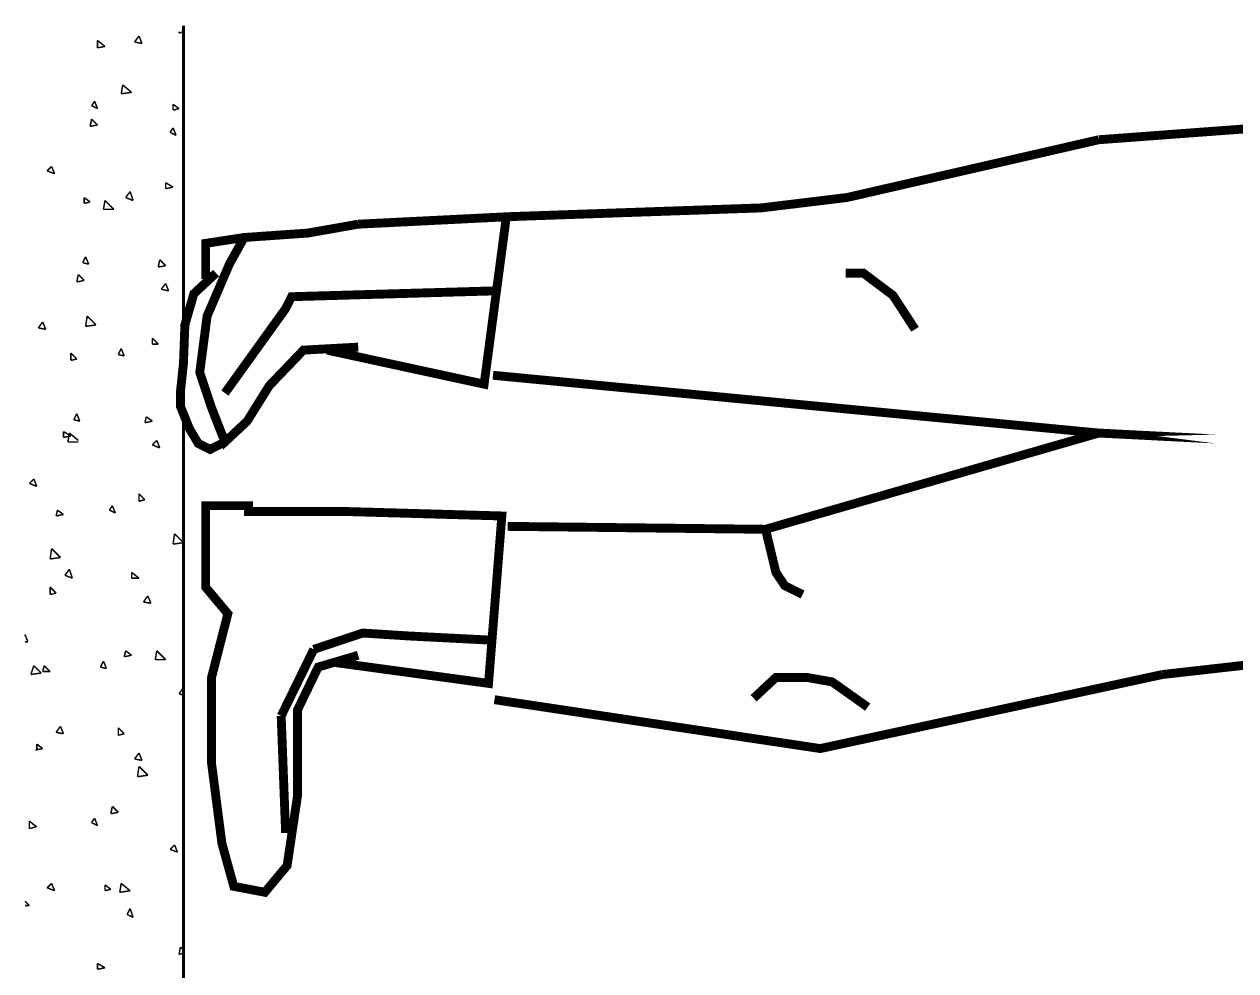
# Model space of a CAD drawing. Extents: x 0.4 to 11.2, y 0.4 to 16.
# Drawn here: x 7.228 to 8.591, y 9.625 to 10.69 of the extents above; entities that cross this region are included whole.
import ezdxf

# ---------------------------------------------------------------- set-up
doc = ezdxf.new("R2010")
doc.units = 0
doc.layers.get('0').update_dxf_attribs({"linetype": 'CONTINUOUS'})

msp = doc.modelspace()

# ---------------------------------------------------------------- linework, layer by layer
at = {"color": 0, "const_width": 0.003333}
msp.add_lwpolyline([(7.40668, 7.58501), (7.40668, 10.6883)], dxfattribs=at)
at = {"color": 3, "const_width": 0.001667}
for points in [[(7.35667, 10.6767), (7.35167, 10.67)], [(7.35667, 10.6767), (7.36003, 10.6683)], [(7.40169, 10.6816), (7.40169, 10.68)], [(7.40169, 10.68), (7.40668, 10.6816)], [(7.31, 10.6717), (7.31836, 10.665)], [(7.31, 10.6717), (7.31, 10.6634)], [(7.31, 10.6634), (7.31836, 10.665)], [(7.35167, 10.67), (7.36003, 10.6683)], [(7.33832, 10.6217), (7.33664, 10.6117)], [(7.33832, 10.6217), (7.34831, 10.6133)], [(7.33664, 10.6117), (7.34831, 10.6133)], [(7.30664, 10.6033), (7.30333, 10.5983)], [(7.30333, 10.5983), (7.31, 10.595)], [(7.30664, 10.6033), (7.31, 10.595)], [(7.39501, 10.6), (7.40169, 10.595)], [(7.39501, 10.6), (7.39501, 10.5933)], [(7.39501, 10.5933), (7.40169, 10.595)], [(7.30333, 10.5833), (7.30165, 10.575)], [(7.30333, 10.5833), (7.31, 10.5767)], [(7.30165, 10.575), (7.31, 10.5767)], [(7.39501, 10.5733), (7.39165, 10.5684)], [(7.39165, 10.5684), (7.39833, 10.565)], [(7.39501, 10.5733), (7.39833, 10.565)], [(7.25836, 10.53), (7.25331, 10.525)], [(7.25331, 10.525), (7.26167, 10.5217)], [(7.25836, 10.53), (7.26167, 10.5217)], [(7.38667, 10.5117), (7.39501, 10.5067)], [(7.38667, 10.5117), (7.38667, 10.505)], [(7.34668, 10.5017), (7.34169, 10.495)], [(7.34668, 10.5017), (7.34999, 10.4916)], [(7.38667, 10.505), (7.39501, 10.5067)], [(7.29497, 10.495), (7.30165, 10.49)], [(7.29497, 10.495), (7.29497, 10.4883)], [(7.29497, 10.4883), (7.30165, 10.49)], [(7.31836, 10.4916), (7.31668, 10.4817)], [(7.31836, 10.4916), (7.32835, 10.4817)], [(7.34169, 10.495), (7.34999, 10.4916)], [(7.31668, 10.4817), (7.32835, 10.4817)], [(7.29665, 10.4283), (7.29335, 10.4217)], [(7.29335, 10.4217), (7.30003, 10.42)], [(7.29665, 10.4283), (7.30003, 10.42)], [(7.37999, 10.425), (7.37831, 10.4167)], [(7.37831, 10.4167), (7.38667, 10.4183)], [(7.37999, 10.425), (7.38667, 10.4183)], [(7.28836, 10.4083), (7.28668, 10.4)], [(7.28668, 10.4), (7.29497, 10.4017)], [(7.28836, 10.4083), (7.29497, 10.4017)], [(7.38667, 10.3983), (7.38167, 10.3917)], [(7.38167, 10.3917), (7.38997, 10.39)], [(7.38667, 10.3983), (7.38997, 10.39)], [(7.29833, 10.3617), (7.29665, 10.35)], [(7.29833, 10.3617), (7.30832, 10.3517)], [(7.24832, 10.355), (7.24333, 10.3483)], [(7.24333, 10.3483), (7.25168, 10.3467)], [(7.24832, 10.355), (7.25168, 10.3467)], [(7.29665, 10.35), (7.30832, 10.3517)], [(7.37169, 10.3366), (7.37831, 10.33)], [(7.37169, 10.3366), (7.37169, 10.33)], [(7.28, 10.32), (7.28668, 10.3133)], [(7.28, 10.32), (7.28, 10.3117)], [(7.33664, 10.325), (7.33333, 10.3184)], [(7.33664, 10.325), (7.34, 10.3167)], [(7.37169, 10.33), (7.37831, 10.33)], [(7.28, 10.3117), (7.28668, 10.3133)], [(7.33333, 10.3184), (7.34, 10.3167)], [(7.28668, 10.2517), (7.28331, 10.245)], [(7.28668, 10.2517), (7.28999, 10.2433)], [(7.28331, 10.245), (7.28999, 10.2433)], [(7.36501, 10.2483), (7.36333, 10.2416)], [(7.36333, 10.2416), (7.37169, 10.2433)], [(7.36501, 10.2483), (7.37169, 10.2433)], [(7.27165, 10.2317), (7.28, 10.2267)], [(7.27165, 10.2317), (7.27165, 10.225)], [(7.27165, 10.225), (7.28, 10.2267)], [(7.27832, 10.23), (7.27669, 10.22)], [(7.27832, 10.23), (7.28836, 10.2217)], [(7.27669, 10.22), (7.28836, 10.22)], [(7.37668, 10.2217), (7.37169, 10.2167)], [(7.37169, 10.2167), (7.37999, 10.2133)], [(7.37668, 10.2217), (7.37999, 10.2133)], [(7.23833, 10.1783), (7.23335, 10.1733)], [(7.23335, 10.1733), (7.24164, 10.17)], [(7.23833, 10.1783), (7.24164, 10.17)], [(7.35667, 10.1617), (7.36333, 10.155)], [(7.35667, 10.1617), (7.35667, 10.1533)], [(7.26497, 10.1433), (7.26335, 10.1367)], [(7.26497, 10.1433), (7.27165, 10.1383)], [(7.32667, 10.1483), (7.32335, 10.1433)], [(7.32335, 10.1433), (7.33003, 10.14)], [(7.32667, 10.1483), (7.33003, 10.14)], [(7.35667, 10.1533), (7.36333, 10.155)], [(7.26335, 10.1367), (7.27165, 10.1383)], [(7.39665, 10.1166), (7.39501, 10.105)], [(7.39665, 10.1166), (7.40668, 10.1067)], [(7.39501, 10.105), (7.40668, 10.1067)], [(7.25836, 10.1), (7.25667, 10.0883)], [(7.25667, 10.0883), (7.26833, 10.09)], [(7.25836, 10.1), (7.26833, 10.09)], [(7.27832, 10.0767), (7.27333, 10.07)], [(7.27832, 10.0767), (7.28168, 10.0667)], [(7.27333, 10.07), (7.28168, 10.0667)], [(7.34831, 10.0733), (7.35667, 10.0667)], [(7.34831, 10.0733), (7.34831, 10.0667)], [(7.34831, 10.0667), (7.35667, 10.0667)], [(7.25667, 10.0566), (7.26335, 10.05)], [(7.25667, 10.0566), (7.25667, 10.0483)], [(7.25667, 10.0483), (7.26335, 10.05)], [(7.36664, 10.0467), (7.36165, 10.04)], [(7.36165, 10.04), (7.37001, 10.0384)], [(7.36664, 10.0467), (7.37001, 10.0384)], [(7.22835, 10.0033), (7.23167, 9.99501)], [(7.22835, 10.0033), (7.22835, 10.0017)], [(7.22835, 9.99501), (7.23167, 9.99501)], [(7.34169, 9.98503), (7.34, 9.97835)], [(7.34, 9.97835), (7.34831, 9.97999)], [(7.34169, 9.98503), (7.34831, 9.97999)], [(7.37668, 9.98503), (7.375, 9.97499)], [(7.37668, 9.98503), (7.38667, 9.97499)], [(7.23833, 9.96832), (7.23503, 9.95833)], [(7.23833, 9.96832), (7.24669, 9.96001)], [(7.25, 9.96832), (7.24832, 9.96164)], [(7.25, 9.96832), (7.25667, 9.96164)], [(7.31668, 9.97331), (7.31332, 9.96669)], [(7.31332, 9.96669), (7.31999, 9.965)], [(7.31668, 9.97331), (7.31999, 9.965)], [(7.375, 9.97499), (7.38667, 9.97499)], [(7.23503, 9.95833), (7.24669, 9.96001)], [(7.24832, 9.96164), (7.25667, 9.96164)], [(7.40668, 9.94336), (7.40169, 9.93668)], [(7.40668, 9.94336), (7.40668, 9.94168)], [(7.40169, 9.93668), (7.40668, 9.935)], [(7.26833, 9.90001), (7.26335, 9.89333)], [(7.26833, 9.90001), (7.27165, 9.89165)], [(7.33333, 9.89833), (7.34, 9.89165)], [(7.33333, 9.89833), (7.33333, 9.88997)], [(7.26335, 9.89333), (7.27165, 9.89165)], [(7.33333, 9.88997), (7.34, 9.89165)], [(7.24001, 9.87332), (7.24832, 9.875)], [(7.24164, 9.87999), (7.24832, 9.875)], [(7.24164, 9.87999), (7.24164, 9.87332)], [(7.35667, 9.87001), (7.35167, 9.86333)], [(7.35667, 9.87001), (7.36003, 9.86165)], [(7.35167, 9.86333), (7.36003, 9.86165)], [(7.35667, 9.85499), (7.35499, 9.84332)], [(7.35499, 9.84332), (7.36664, 9.845)], [(7.35667, 9.85499), (7.36664, 9.845)], [(7.32667, 9.81), (7.32497, 9.80165)], [(7.32497, 9.80165), (7.33333, 9.80333)], [(7.32667, 9.81), (7.33333, 9.80333)], [(7.23335, 9.79335), (7.24164, 9.78668)], [(7.23335, 9.79335), (7.23335, 9.785)], [(7.30664, 9.79665), (7.30333, 9.79167)], [(7.30333, 9.79167), (7.31, 9.78836)], [(7.30664, 9.79665), (7.31, 9.78836)], [(7.23335, 9.785), (7.24001, 9.78668)], [(7.39665, 9.76665), (7.39165, 9.76167)], [(7.39165, 9.76167), (7.40001, 9.75836)], [(7.39665, 9.76665), (7.40001, 9.75836)], [(7.25836, 9.72331), (7.25331, 9.71832)], [(7.25836, 9.72331), (7.26167, 9.715)], [(7.31836, 9.72168), (7.32497, 9.71669)], [(7.31836, 9.72168), (7.31836, 9.715)], [(7.33664, 9.72331), (7.33501, 9.71332)], [(7.33664, 9.72331), (7.34668, 9.715)], [(7.25331, 9.71832), (7.26167, 9.715)], [(7.31836, 9.715), (7.32497, 9.71669)], [(7.33501, 9.71332), (7.34668, 9.715)], [(7.22835, 9.70335), (7.23335, 9.69835)], [(7.22835, 9.69835), (7.23335, 9.69835)], [(7.34668, 9.69499), (7.34332, 9.68832)], [(7.34668, 9.69499), (7.34999, 9.685)], [(7.34332, 9.68832), (7.34999, 9.685)], [(7.40332, 9.65169), (7.40169, 9.64333)], [(7.40332, 9.65169), (7.40668, 9.64833)], [(7.40169, 9.64333), (7.40668, 9.64501)], [(7.31, 9.63336), (7.31836, 9.62831)], [(7.31, 9.63336), (7.31, 9.62668)], [(7.31, 9.62668), (7.31836, 9.62831)]]:
    msp.add_lwpolyline(points, dxfattribs=at)
for points in [[(7.27501, 10.6667), (7.27501, 10.6667)], [(7.35667, 10.6717), (7.35667, 10.6717)], [(7.36003, 10.665), (7.36003, 10.665)], [(7.40332, 10.6634), (7.40332, 10.6634)], [(7.26335, 10.6533), (7.26335, 10.6533)], [(7.28836, 10.65), (7.28836, 10.65)], [(7.30501, 10.6517), (7.30501, 10.6517)], [(7.31668, 10.6517), (7.31668, 10.6517)], [(7.345, 10.65), (7.345, 10.65)], [(7.38499, 10.6483), (7.38499, 10.6483)], [(7.22999, 10.6383), (7.22999, 10.6383)], [(7.33003, 10.6417), (7.33003, 10.6417)], [(7.39833, 10.64), (7.39833, 10.64)], [(7.27165, 10.6233), (7.27165, 10.6233)], [(7.34999, 10.625), (7.34999, 10.625)], [(7.23503, 10.6083), (7.23503, 10.6083)], [(7.27832, 10.6067), (7.27832, 10.6067)], [(7.36501, 10.6183), (7.36501, 10.6183)], [(7.28668, 10.595), (7.28668, 10.595)], [(7.36833, 10.6), (7.36833, 10.6)], [(7.23167, 10.5917), (7.23167, 10.5917)], [(7.27333, 10.59), (7.27333, 10.59)], [(7.285, 10.5833), (7.285, 10.5833)], [(7.31332, 10.5883), (7.31332, 10.5883)], [(7.35335, 10.5866), (7.35335, 10.5866)], [(7.39501, 10.585), (7.39501, 10.585)], [(7.28331, 10.575), (7.28331, 10.575)], [(7.32667, 10.5733), (7.32667, 10.5733)], [(7.34169, 10.57), (7.34169, 10.57)], [(7.39665, 10.575), (7.39665, 10.575)], [(7.24164, 10.5617), (7.24164, 10.5617)], [(7.26833, 10.5583), (7.26833, 10.5583)], [(7.34831, 10.56), (7.34831, 10.56)], [(7.33165, 10.5433), (7.33165, 10.5433)], [(7.375, 10.5417), (7.375, 10.5417)], [(7.24001, 10.5283), (7.24001, 10.5283)], [(7.28168, 10.5267), (7.28168, 10.5267)], [(7.28999, 10.5283), (7.28999, 10.5283)], [(7.32167, 10.525), (7.32167, 10.525)], [(7.36333, 10.525), (7.36333, 10.525)], [(7.38167, 10.5283), (7.38167, 10.5283)], [(7.28168, 10.5183), (7.28168, 10.5183)], [(7.30003, 10.5233), (7.30003, 10.5233)], [(7.37999, 10.5117), (7.37999, 10.5117)], [(7.40332, 10.5233), (7.40332, 10.5233)], [(7.35499, 10.5), (7.35499, 10.5)], [(7.39333, 10.51), (7.39333, 10.51)], [(7.25168, 10.4833), (7.25168, 10.4833)], [(7.26665, 10.4933), (7.26665, 10.4933)], [(7.33664, 10.4967), (7.33664, 10.4967)], [(7.345, 10.495), (7.345, 10.495)], [(7.23833, 10.4583), (7.23833, 10.4583)], [(7.24832, 10.4667), (7.24832, 10.4667)], [(7.28836, 10.465), (7.28836, 10.465)], [(7.33003, 10.4633), (7.33003, 10.4633)], [(7.37001, 10.4616), (7.37001, 10.4616)], [(7.38499, 10.465), (7.38499, 10.465)], [(7.39333, 10.4567), (7.39333, 10.4567)], [(7.25499, 10.4533), (7.25499, 10.4533)], [(7.28, 10.4533), (7.28, 10.4533)], [(7.30003, 10.4517), (7.30003, 10.4517)], [(7.31168, 10.4533), (7.31168, 10.4533)], [(7.38997, 10.445), (7.38997, 10.445)], [(7.34169, 10.43), (7.34169, 10.43)], [(7.26335, 10.4267), (7.26335, 10.4267)], [(7.30333, 10.4217), (7.30333, 10.4217)], [(7.34831, 10.42), (7.34831, 10.42)], [(7.36664, 10.4283), (7.36664, 10.4283)], [(7.25667, 10.4033), (7.25667, 10.4033)], [(7.26167, 10.4067), (7.26167, 10.4067)], [(7.29833, 10.4017), (7.29833, 10.4017)], [(7.405, 10.405), (7.405, 10.405)], [(7.27669, 10.3883), (7.27669, 10.3883)], [(7.33832, 10.4), (7.33832, 10.4)], [(7.35167, 10.3883), (7.35167, 10.3883)], [(7.37999, 10.3983), (7.37999, 10.3983)], [(7.25, 10.3867), (7.25, 10.3867)], [(7.31, 10.375), (7.31, 10.375)], [(7.32335, 10.3817), (7.32335, 10.3817)], [(7.38835, 10.38), (7.38835, 10.38)], [(7.39665, 10.3867), (7.39665, 10.3867)], [(7.405, 10.3867), (7.405, 10.3867)], [(7.25999, 10.3617), (7.25999, 10.3617)], [(7.34, 10.3633), (7.34, 10.3633)], [(7.37831, 10.3567), (7.37831, 10.3567)], [(7.40001, 10.3567), (7.40001, 10.3567)], [(7.26665, 10.34), (7.26665, 10.34)], [(7.30664, 10.3383), (7.30664, 10.3383)], [(7.34831, 10.3366), (7.34831, 10.3366)], [(7.35835, 10.3417), (7.35835, 10.3417)], [(7.38835, 10.3366), (7.38835, 10.3366)], [(7.40169, 10.34), (7.40169, 10.34)], [(7.27165, 10.33), (7.27165, 10.33)], [(7.27333, 10.3217), (7.27333, 10.3217)], [(7.26335, 10.315), (7.26335, 10.315)], [(7.33664, 10.31), (7.33664, 10.31)], [(7.38499, 10.3133), (7.38499, 10.3133)], [(7.40668, 10.31), (7.40668, 10.31)], [(7.25836, 10.2967), (7.25836, 10.2967)], [(7.27501, 10.2983), (7.27501, 10.2983)], [(7.31999, 10.2967), (7.31999, 10.2967)], [(7.33664, 10.2983), (7.33664, 10.2983)], [(7.23335, 10.285), (7.23335, 10.285)], [(7.23335, 10.28), (7.23335, 10.28)], [(7.23665, 10.285), (7.23665, 10.285)], [(7.39165, 10.285), (7.39165, 10.285)], [(7.27333, 10.2783), (7.27333, 10.2783)], [(7.315, 10.2767), (7.315, 10.2767)], [(7.32335, 10.2667), (7.32335, 10.2667)], [(7.35499, 10.275), (7.35499, 10.275)], [(7.39665, 10.2733), (7.39665, 10.2733)], [(7.39833, 10.275), (7.39833, 10.275)], [(7.27165, 10.2567), (7.27165, 10.2567)], [(7.28168, 10.2533), (7.28168, 10.2533)], [(7.36833, 10.265), (7.36833, 10.265)], [(7.27501, 10.2433), (7.27501, 10.2433)], [(7.34831, 10.2383), (7.34831, 10.2383)], [(7.38167, 10.2483), (7.38167, 10.2483)], [(7.25499, 10.2317), (7.25499, 10.2317)], [(7.33333, 10.2333), (7.33333, 10.2333)], [(7.37169, 10.235), (7.37169, 10.235)], [(7.24164, 10.2167), (7.24164, 10.2167)], [(7.24832, 10.2133), (7.24832, 10.2133)], [(7.28331, 10.215), (7.28331, 10.215)], [(7.32335, 10.2133), (7.32335, 10.2133)], [(7.33003, 10.22), (7.33003, 10.22)], [(7.36501, 10.2116), (7.36501, 10.2116)], [(7.40332, 10.2133), (7.40332, 10.2133)], [(7.24333, 10.2067), (7.24333, 10.2067)], [(7.39665, 10.2083), (7.39665, 10.2083)], [(7.405, 10.21), (7.405, 10.21)], [(7.26833, 10.1917), (7.26833, 10.1917)], [(7.37831, 10.1883), (7.37831, 10.1883)], [(7.37999, 10.1833), (7.37999, 10.1833)], [(7.24669, 10.1767), (7.24669, 10.1767)], [(7.28668, 10.1717), (7.28668, 10.1717)], [(7.29167, 10.175), (7.29167, 10.175)], [(7.25168, 10.1667), (7.25168, 10.1667)], [(7.33165, 10.1683), (7.33165, 10.1683)], [(7.36003, 10.1667), (7.36003, 10.1667)], [(7.25168, 10.1533), (7.25168, 10.1533)], [(7.25999, 10.1433), (7.25999, 10.1433)], [(7.29167, 10.1517), (7.29167, 10.1517)], [(7.29497, 10.145), (7.29497, 10.145)], [(7.33333, 10.15), (7.33333, 10.15)], [(7.34, 10.1433), (7.34, 10.1433)], [(7.37332, 10.1483), (7.37332, 10.1483)], [(7.39333, 10.1433), (7.39333, 10.1433)], [(7.25331, 10.13), (7.25331, 10.13)], [(7.26497, 10.1267), (7.26497, 10.1267)], [(7.37668, 10.1183), (7.37668, 10.1183)], [(7.32835, 10.1033), (7.32835, 10.1033)], [(7.34332, 10.1117), (7.34332, 10.1117)], [(7.38835, 10.11), (7.38835, 10.11)], [(7.25, 10.1), (7.25, 10.1)], [(7.25836, 10.0917), (7.25836, 10.0917)], [(7.30003, 10.1), (7.30003, 10.1)], [(7.30003, 10.09), (7.30003, 10.09)], [(7.30165, 10.0983), (7.30165, 10.0983)], [(7.34, 10.0883), (7.34, 10.0883)], [(7.37332, 10.095), (7.37332, 10.095)], [(7.38167, 10.0866), (7.38167, 10.0866)], [(7.38997, 10.0783), (7.38997, 10.0783)], [(7.39165, 10.08), (7.39165, 10.08)], [(7.26335, 10.0617), (7.26335, 10.0617)], [(7.27333, 10.0717), (7.27333, 10.0717)], [(7.34999, 10.0667), (7.34999, 10.0667)], [(7.26335, 10.0533), (7.26335, 10.0533)], [(7.37332, 10.0517), (7.37332, 10.0517)], [(7.24669, 10.035), (7.24669, 10.035)], [(7.32497, 10.0367), (7.32497, 10.0367)], [(7.39833, 10.0333), (7.39833, 10.0333)], [(7.22999, 10.025), (7.22999, 10.025)], [(7.26833, 10.0283), (7.26833, 10.0283)], [(7.26833, 10.0217), (7.26833, 10.0217)], [(7.30832, 10.0267), (7.30832, 10.0267)], [(7.31168, 10.03), (7.31168, 10.03)], [(7.31168, 10.0217), (7.31168, 10.0217)], [(7.34999, 10.025), (7.34999, 10.025)], [(7.38499, 10.025), (7.38499, 10.025)], [(7.38997, 10.0233), (7.38997, 10.0233)], [(7.38835, 10.0133), (7.38835, 10.0133)], [(7.25999, 9.99501), (7.25999, 9.99501)], [(7.285, 10), (7.285, 10)], [(7.31668, 9.99001), (7.31668, 9.99001)], [(7.36003, 9.98833), (7.36003, 9.98833)], [(7.37169, 9.98665), (7.37169, 9.98665)], [(7.23665, 9.96669), (7.23665, 9.96669)], [(7.24333, 9.97), (7.24333, 9.97)], [(7.27333, 9.97667), (7.27333, 9.97667)], [(7.32335, 9.97168), (7.32335, 9.97168)], [(7.24164, 9.95335), (7.24164, 9.95335)], [(7.27669, 9.965), (7.27669, 9.965)], [(7.31668, 9.96332), (7.31668, 9.96332)], [(7.32497, 9.95833), (7.32497, 9.95833)], [(7.35835, 9.96164), (7.35835, 9.96164)], [(7.36501, 9.95833), (7.36501, 9.95833)], [(7.39665, 9.95335), (7.39665, 9.95335)], [(7.39833, 9.96001), (7.39833, 9.96001)], [(7.32167, 9.94336), (7.32167, 9.94336)], [(7.38499, 9.94667), (7.38499, 9.94667)], [(7.23503, 9.93164), (7.23503, 9.93164)], [(7.25667, 9.93001), (7.25667, 9.93001)], [(7.29665, 9.92833), (7.29665, 9.92833)], [(7.36833, 9.92165), (7.36833, 9.92165)], [(7.37001, 9.91168), (7.37001, 9.91168)], [(7.24001, 9.90001), (7.24001, 9.90001)], [(7.24164, 9.905), (7.24164, 9.905)], [(7.24333, 9.905), (7.24333, 9.905)], [(7.28331, 9.89833), (7.28331, 9.89833)], [(7.285, 9.90332), (7.285, 9.90332)], [(7.31999, 9.90668), (7.31999, 9.90668)], [(7.32497, 9.90169), (7.32497, 9.90169)], [(7.36664, 9.90001), (7.36664, 9.90001)], [(7.33664, 9.88667), (7.33664, 9.88667)], [(7.25499, 9.88167), (7.25499, 9.88167)], [(7.38167, 9.88167), (7.38167, 9.88167)], [(7.25499, 9.86501), (7.25499, 9.86501)], [(7.28836, 9.86833), (7.28836, 9.86833)], [(7.31, 9.85667), (7.31, 9.85667)], [(7.33165, 9.86664), (7.33165, 9.86664)], [(7.36664, 9.85667), (7.36664, 9.85667)], [(7.24669, 9.85335), (7.24669, 9.85335)], [(7.23833, 9.83832), (7.23833, 9.83832)], [(7.25331, 9.84169), (7.25331, 9.84169)], [(7.29335, 9.84), (7.29335, 9.84)], [(7.31668, 9.84169), (7.31668, 9.84169)], [(7.33501, 9.83832), (7.33501, 9.83832)], [(7.33664, 9.83501), (7.33664, 9.83501)], [(7.375, 9.83664), (7.375, 9.83664)], [(7.37999, 9.83501), (7.37999, 9.83501)], [(7.29497, 9.82167), (7.29497, 9.82167)], [(7.37999, 9.81668), (7.37999, 9.81668)], [(7.26665, 9.81), (7.26665, 9.81)], [(7.34831, 9.815), (7.34831, 9.815)], [(7.38499, 9.80333), (7.38499, 9.80333)], [(7.25168, 9.80003), (7.25168, 9.80003)], [(7.34332, 9.78999), (7.34332, 9.78999)], [(7.36333, 9.79167), (7.36333, 9.79167)], [(7.25667, 9.77669), (7.25667, 9.77669)], [(7.26167, 9.77832), (7.26167, 9.77832)], [(7.30165, 9.77669), (7.30165, 9.77669)], [(7.315, 9.77501), (7.315, 9.77501)], [(7.32167, 9.785), (7.32167, 9.785)], [(7.34332, 9.77501), (7.34332, 9.77501)], [(7.23503, 9.77333), (7.23503, 9.77333)], [(7.38336, 9.77333), (7.38336, 9.77333)], [(7.37668, 9.75168), (7.37668, 9.75168)], [(7.38997, 9.75667), (7.38997, 9.75667)], [(7.25, 9.73503), (7.25, 9.73503)], [(7.25999, 9.74669), (7.25999, 9.74669)], [(7.27832, 9.73833), (7.27832, 9.73833)], [(7.30501, 9.74501), (7.30501, 9.74501)], [(7.36165, 9.74333), (7.36165, 9.74333)], [(7.36003, 9.72499), (7.36003, 9.72499)], [(7.22835, 9.71832), (7.22835, 9.71832)], [(7.23335, 9.70833), (7.23335, 9.70833)], [(7.27001, 9.71669), (7.27001, 9.71669)], [(7.30832, 9.71332), (7.30832, 9.71332)], [(7.31, 9.715), (7.31, 9.715)], [(7.31168, 9.71001), (7.31168, 9.71001)], [(7.33333, 9.715), (7.33333, 9.715)], [(7.35167, 9.71332), (7.35167, 9.71332)], [(7.35335, 9.71164), (7.35335, 9.71164)], [(7.39165, 9.71164), (7.39165, 9.71164)], [(7.26665, 9.69997), (7.26665, 9.69997)], [(7.35667, 9.68164), (7.35667, 9.68164)], [(7.37332, 9.68668), (7.37332, 9.68668)], [(7.40169, 9.68001), (7.40169, 9.68001)], [(7.24669, 9.66835), (7.24669, 9.66835)], [(7.29167, 9.66835), (7.29167, 9.66835)], [(7.315, 9.66667), (7.315, 9.66667)], [(7.37332, 9.67165), (7.37332, 9.67165)], [(7.22835, 9.655), (7.22835, 9.655)], [(7.23833, 9.655), (7.23833, 9.655)], [(7.27832, 9.65332), (7.27832, 9.65332)], [(7.31999, 9.65169), (7.31999, 9.65169)], [(7.35835, 9.66), (7.35835, 9.66)], [(7.22999, 9.64333), (7.22999, 9.64333)], [(7.30832, 9.64501), (7.30832, 9.64501)], [(7.34668, 9.64333), (7.34668, 9.64333)], [(7.36003, 9.65001), (7.36003, 9.65001)], [(7.40001, 9.64833), (7.40001, 9.64833)], [(7.405, 9.65001), (7.405, 9.65001)], [(7.36333, 9.63499), (7.36333, 9.63499)]]:
    msp.add_lwpolyline(points, close=True, dxfattribs=at)
at = {"color": 1, "const_width": 0.01}
for points in [[(8.68332, 10.5783), (8.43668, 10.56)], [(8.43668, 10.56), (8.15332, 10.495), (8.05664, 10.4833), (7.76833, 10.4733)], [(7.56836, 10.3233), (7.74501, 10.285), (7.77001, 10.4733), (7.60335, 10.465)], [(7.60335, 10.3267), (7.54167, 10.3233), (7.50331, 10.2833), (7.47835, 10.2433), (7.45335, 10.22), (7.43832, 10.2584), (7.42503, 10.2983), (7.43332, 10.3617), (7.45833, 10.42), (7.47499, 10.45), (7.54665, 10.455), (7.60335, 10.465)], [(7.47499, 10.45), (7.43164, 10.4434), (7.43164, 10.4033)], [(7.45335, 10.22), (7.43668, 10.2116), (7.42333, 10.2183), (7.41336, 10.235), (7.40332, 10.26), (7.40332, 10.2767), (7.40668, 10.3083), (7.40831, 10.3517), (7.41835, 10.3867), (7.44336, 10.41)], [(8.22999, 10.3467), (8.20503, 10.385), (8.17165, 10.41), (8.15169, 10.41)], [(7.45335, 10.275), (7.52165, 10.37), (7.52832, 10.3834), (7.75836, 10.39)], [(7.75499, 10.295), (8.43668, 10.23), (8.06168, 10.1217)], [(7.60335, 9.97999), (7.55832, 9.96669), (7.535, 9.91835), (7.535, 9.82167), (7.52333, 9.74333), (7.49832, 9.71332), (7.46332, 9.72), (7.44997, 9.76833), (7.43832, 9.85835), (7.43832, 9.91336), (7.43832, 9.95503), (7.45665, 10.0267), (7.43164, 10.0566), (7.43164, 10.1483), (7.47999, 10.1483), (7.47999, 10.1417), (7.59, 10.1417)], [(7.57835, 9.97168), (7.75, 9.94835), (7.76497, 10.1367), (7.59, 10.1417)], [(7.77165, 10.125), (8.06168, 10.1217), (8.07335, 10.0733), (8.08333, 10.0583), (8.10335, 10.0483)], [(7.55333, 9.98665), (7.60835, 10.005), (7.66, 10.0017), (7.75836, 9.99669)], [(7.51665, 9.91168), (7.55333, 9.98665)], [(8.50836, 9.95833), (8.72999, 9.98335)], [(7.75667, 9.93001), (8.12332, 9.875), (8.50836, 9.95833)], [(8.17665, 9.92165), (8.13667, 9.94997), (8.10835, 9.95503), (8.07335, 9.95503), (8.04833, 9.93164)], [(7.52165, 9.78), (7.51665, 9.91168)]]:
    msp.add_lwpolyline(points, dxfattribs=at)
msp.add_lwpolyline([(8.56836, 10.2233), (8.43668, 10.23), (8.56836, 10.2233)], close=True, dxfattribs=at)

doc.saveas('drawing.dxf')
